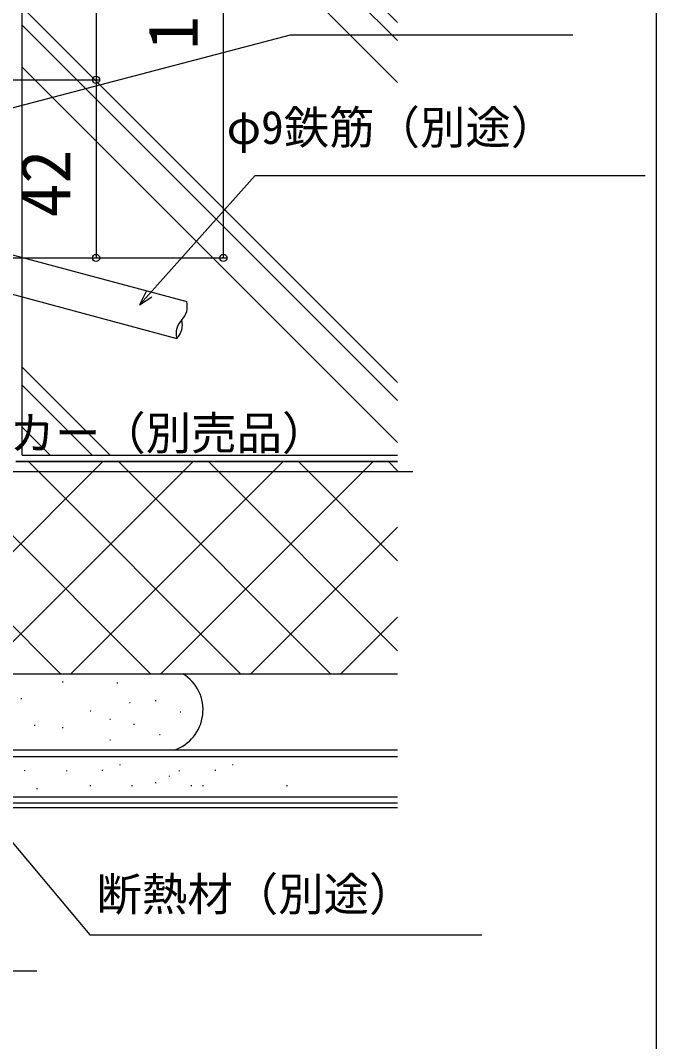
# Model space of a CAD drawing. Units: millimetres, scale not verified. Extents: x -700 to 700, y -1043 to 1038.
# Drawn here: x 550.1 to 700, y -819.6 to -579 of the extents above; entities that cross this region are included whole.
import ezdxf
from ezdxf.enums import TextEntityAlignment as Align

# ---------------------------------------------------------------- set-up
doc = ezdxf.new("R2010")
doc.units = ezdxf.units.MM
doc.header["$LTSCALE"] = 6
for name, color, linetype in [('0-7_YKK_D', 6, 'Continuous'), ('0-8_YKK_ZWAK', 7, 'Continuous'), ('0-9_YSS_K', 3, 'Continuous'), ('0-A_YSS_KE', 3, 'Continuous')]:
    doc.layers.add(name, color=color, linetype=linetype)
doc.styles.add('ＭＳ ゴシック', font='')
doc.styles.get('ＭＳ ゴシック').set_extended_font_data('MS Gothic')

msp = doc.modelspace()

# ---------------------------------------------------------------- linework, layer by layer
at = {"layer": '0-7_YKK_D'}
for p, q in [((567.935, -510.94), (567.935, -592.94)), ((597.935, -634.94), (597.935, -510.94)), ((538, -592.94), (568.935, -592.94)), ((548, -592.94), (568.935, -592.94)), ((567.935, -592.94), (567.935, -634.944)), ((467, -634.94), (598.935, -634.94)), ((470.201, -634.944), (568.935, -634.944))]:
    msp.add_line(p, q, dxfattribs=at)
for points in [[(482.858, -616.673), (486.147, -615.811), (613.772, -582.364), (680.247, -582.364)], [(578.158, -645.998), (580.422, -643.462), (605.406, -615.481), (697.314, -615.481)], [(480.39, -631.601), (482.576, -634.206), (525.429, -685.276), (642.57, -685.276)], [(579.743, -642.855), (578.158, -645.998), (581.102, -644.069)], [(510.235, -727.439), (512.421, -730.043), (566.456, -794.44), (658.832, -794.44)], [(447.979, -774.047), (450.383, -776.452), (476.872, -802.94), (554.019, -802.94)]]:
    msp.add_lwpolyline(points, dxfattribs=at)
for centre in [(567.935, -592.94), (567.935, -592.94), (567.935, -634.944), (597.935, -634.94)]:
    msp.add_circle(centre, 0.85, dxfattribs=at)
at = {"layer": '0-8_YKK_ZWAK'}
msp.add_lwpolyline([(-700, -1043.2), (700, -1043.2), (700, 996.8)], dxfattribs=at)
at = {"layer": '0-9_YSS_K'}
for p, q in [((550.5, -681.44), (550.5, -534.44)), ((579.85, -534.44), (639, -593.59)), ((589.75, -534.44), (639, -583.69)), ((593.993, -534.44), (639, -579.448)), ((550.477, -575.778), (639, -664.301)), ((550.475, -580.018), (639, -668.543)), ((550.47, -589.912), (639, -678.443)), ((480.061, -615.923), (589.29, -645.191)), ((477.732, -624.617), (586.961, -653.884)), ((550.477, -660.631), (571.287, -681.44)), ((550.475, -664.871), (567.044, -681.44)), ((518.36, -670.514), (580.787, -732.94)), ((550.47, -674.765), (557.145, -681.44)), ((569.573, -682.94), (519.573, -732.94)), ((590.787, -682.94), (540.787, -732.94)), ((550.5, -681.44), (639, -681.44)), ((552, -682.94), (602, -732.94)), ((562, -732.94), (612, -682.94)), ((623.213, -732.94), (573.213, -682.94)), ((633.213, -682.94), (583.213, -732.94)), ((639, -727.514), (594.426, -682.94)), ((639, -706.301), (615.639, -682.94)), ((639, -685.088), (636.853, -682.94)), ((518.36, -691.727), (559.573, -732.94)), ((639, -698.367), (604.426, -732.94)), ((639, -719.58), (625.639, -732.94)), ((559.961, -734.851), (560.161, -734.851)), ((572.871, -735.094), (573.071, -735.094)), ((550.218, -738.748), (550.418, -738.748)), ((575.793, -739.722), (575.993, -739.722)), ((581.883, -739.235), (582.083, -739.235)), ((566.538, -741.671), (566.738, -741.671)), ((571.166, -743.619), (571.366, -743.619)), ((587.728, -741.914), (587.928, -741.914)), ((553.385, -745.081), (553.585, -745.081)), ((559.961, -745.568), (560.161, -745.568)), ((576.768, -744.837), (576.968, -744.837)), ((571.166, -748.491), (571.366, -748.491)), ((582.857, -747.273), (583.057, -747.273)), ((461, -752.44), (639, -752.44)), ((551.083, -755.653), (551.083, -755.853)), ((560.946, -755.712), (560.946, -755.912)), ((569.414, -755.618), (569.414, -755.818)), ((573.535, -754.313), (573.535, -754.513)), ((587.522, -755.712), (587.522, -755.912)), ((595.99, -755.618), (595.99, -755.818)), ((600.11, -754.313), (600.11, -754.513)), ((585.161, -756.987), (585.161, -757.187)), ((553.953, -759.908), (553.953, -760.108)), ((566.541, -759.208), (566.541, -759.408)), ((576.332, -759.208), (576.332, -759.408)), ((581.927, -758.509), (581.927, -758.709)), ((590.319, -759.208), (590.319, -759.408)), ((593.117, -759.208), (593.117, -759.408)), ((612.908, -759.208), (612.908, -759.408)), ((461, -761.94), (639, -761.94)), ((461, -764.44), (639, -764.44))]:
    msp.add_line(p, q, dxfattribs=at)
for centre, start, end in [((584.944, -646.356), 315, 15), ((591.308, -652.72), 135, 195), ((583.779, -650.702), 315, 15)]:
    msp.add_arc(centre, 4.5, start, end, dxfattribs=at)
at = {"layer": '0-A_YSS_KE'}
for p, q in [((549, -682.94), (639, -682.94)), ((639, -682.94), (549, -682.94)), ((522, -732.94), (639, -732.94)), ((639, -750.94), (461, -750.94)), ((639, -763.44), (461, -763.44))]:
    msp.add_line(p, q, dxfattribs=at)
msp.add_arc((583.146, -741.44), 10, 288.19487, 58.21167, dxfattribs=at)

# ---------------------------------------------------------------- texts
at = {"layer": '0-7_YKK_D', "style": 'ＭＳ ゴシック'}
for s, p in [('124', (595.435, -585.894)), ('42', (565.435, -625.397))]:
    msp.add_text(s, height=11.73, rotation=90, dxfattribs=at).set_placement(p, align=Align.BOTTOM_LEFT)
for s, p in [('φ9鉄筋（別途）', (598.708, -610.436)), ('アンカー（別売品）', (526.134, -682.488)), ('断熱材（別途）', (568.04, -791.154))]:
    msp.add_text(s, height=7.845, dxfattribs=at).set_placement(p, align=Align.BOTTOM_LEFT)

doc.saveas('drawing.dxf')
